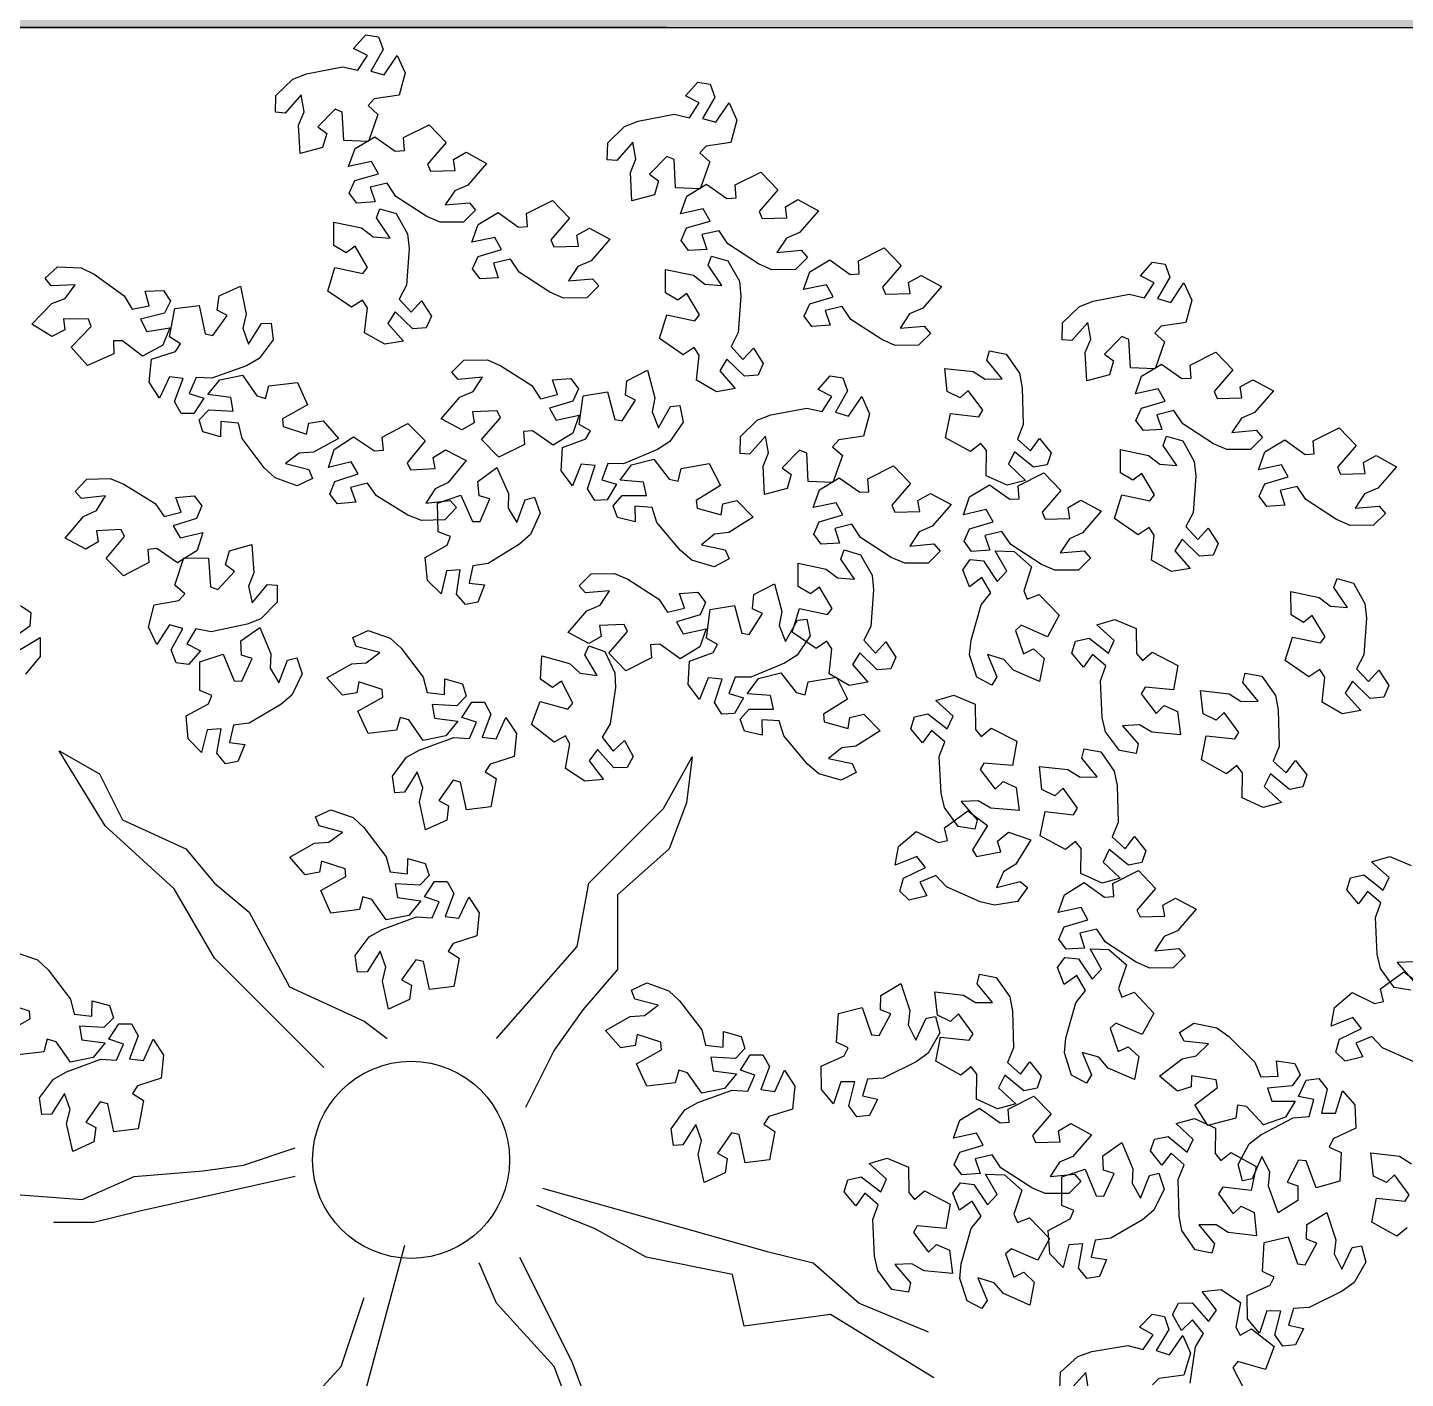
# Model space of a CAD drawing. Header units: centimetres. Extents: x -3096 to 13885, y -3131 to 5891.
# Drawn here: x 2919.3 to 3102.8, y 4338.5 to 4518.3 of the extents above; entities that cross this region are included whole.
import ezdxf

# ---------------------------------------------------------------- set-up
doc = ezdxf.new("R2010")
doc.units = ezdxf.units.CM
doc.layers.add('alberi', color=74, linetype='Continuous')

msp = doc.modelspace()

# ---------------------------------------------------------------- hatches: boundary and pattern name
at = {"transparency": 33554508}
h = msp.add_hatch(dxfattribs=at)
h.set_pattern_fill('GOST_WOOD', color=256, scale=2.9)
h.paths.add_polyline_path([(2004.42, 4578.3), (2004.42, 4518.3), (2442.31, 4518.3), (2442.31, 4578.3)])
h.paths.add_polyline_path([(2442.31, 4578.3), (2442.31, 4518.3), (2854.42, 4518.3), (2904.42, 4518.3), (3004.42, 4518.3), (3154.42, 4518.3), (3234.42, 4518.3), (3234.42, 4578.3)])
h.paths.add_polyline_path([(3484.5, 4518.3), (3484.5, 4578.3), (3334.42, 4578.3), (3334.42, 4518.3)])
h.paths.add_polyline_path([(4004.42, 4518.3), (4004.42, 4578.3), (3484.5, 4578.3), (3484.5, 4518.3)])

# ---------------------------------------------------------------- linework, layer by layer
for p, q in [((2004.42, 4518.3), (4004.42, 4518.3)), ((3004.42, 4518.3), (2504.42, 4518.3)), ((3004.42, 4518.3), (2904.42, 4518.3)), ((3004.42, 4518.3), (3154.42, 4518.3))]:
    msp.add_line(p, q)
at = {"layer": 'alberi'}
for points in [[(2952.41, 4509.27), (2954.64, 4511.45), (2956.48, 4512.14), (2961.28, 4513.06), (2963.32, 4512.62), (2964.58, 4514.58), (2962.76, 4515.53), (2964.39, 4517.34), (2966.05, 4517.07), (2966.67, 4515.36), (2966.67, 4515.36), (2965.05, 4512.52), (2966.83, 4511.99), (2968.56, 4514.58), (2969.61, 4512.29), (2968.82, 4509.31), (2965.51, 4508.81), (2964.7, 4507.91), (2965.99, 4506.75), (2965.99, 4506.75), (2964.72, 4503.14), (2961.45, 4503.26), (2961.24, 4507.06), (2960.3, 4507.45), (2958, 4505.1), (2959.17, 4504.2), (2958.63, 4502.35), (2955.63, 4501.53), (2955.43, 4505.33), (2956.16, 4507.1), (2955.76, 4509.33), (2953.65, 4506.9), (2952.36, 4507.02)], [(2996.58, 4502.97), (2998.81, 4505.15), (3000.64, 4505.83), (3005.44, 4506.76), (3007.49, 4506.31), (3008.74, 4508.27), (3006.92, 4509.23), (3008.56, 4511.04), (3010.22, 4510.76), (3010.84, 4509.06), (3010.84, 4509.06), (3009.22, 4506.22), (3010.99, 4505.69), (3012.73, 4508.27), (3013.78, 4505.98), (3012.99, 4503), (3009.68, 4502.51), (3008.86, 4501.61), (3010.16, 4500.45), (3010.16, 4500.45), (3008.89, 4496.84), (3005.61, 4496.95), (3005.41, 4500.76), (3004.47, 4501.15), (3002.16, 4498.79), (3003.34, 4497.89), (3002.8, 4496.05), (2999.8, 4495.23), (2999.6, 4499.03), (3000.33, 4500.79), (2999.92, 4503.03), (2997.81, 4500.59), (2996.53, 4500.71)], [(2977.4, 4492.41), (2974.28, 4492.39), (2972.48, 4493.17), (2968.39, 4495.84), (2967.23, 4497.58), (2964.96, 4497.04), (2965.61, 4495.09), (2963.18, 4494.92), (2962.17, 4496.27), (2962.91, 4497.93), (2962.91, 4497.93), (2966.05, 4498.85), (2965.14, 4500.47), (2962.09, 4499.81), (2962.94, 4502.19), (2965.57, 4503.78), (2968.29, 4501.84), (2969.51, 4501.92), (2969.38, 4503.65), (2969.38, 4503.65), (2972.8, 4505.36), (2975.08, 4503.01), (2972.58, 4500.13), (2972.99, 4499.19), (2976.28, 4499.29), (2976.06, 4500.75), (2977.73, 4501.7), (2980.46, 4500.21), (2977.96, 4497.34), (2976.21, 4496.58), (2974.95, 4494.69), (2978.16, 4494.97), (2979, 4494)], [(3021.57, 4486.1), (3018.45, 4486.08), (3016.65, 4486.86), (3012.56, 4489.54), (3011.4, 4491.27), (3009.13, 4490.74), (3009.78, 4488.78), (3007.35, 4488.62), (3006.34, 4489.97), (3007.08, 4491.63), (3007.08, 4491.63), (3010.22, 4492.55), (3009.31, 4494.16), (3006.26, 4493.51), (3007.1, 4495.88), (3009.74, 4497.48), (3012.46, 4495.53), (3013.67, 4495.62), (3013.55, 4497.35), (3013.55, 4497.35), (3016.97, 4499.06), (3019.25, 4496.7), (3016.75, 4493.83), (3017.16, 4492.89), (3020.45, 4492.98), (3020.23, 4494.45), (3021.9, 4495.4), (3024.63, 4493.91), (3022.13, 4491.04), (3020.38, 4490.27), (3019.12, 4488.38), (3022.33, 4488.67), (3023.17, 4487.69)], [(2993.81, 4482.32), (2990.69, 4482.3), (2988.89, 4483.08), (2984.8, 4485.75), (2983.64, 4487.49), (2981.37, 4486.96), (2982.01, 4485), (2979.58, 4484.84), (2978.58, 4486.19), (2979.32, 4487.85), (2979.32, 4487.85), (2982.46, 4488.77), (2981.55, 4490.38), (2978.5, 4489.72), (2979.34, 4492.1), (2981.98, 4493.69), (2984.7, 4491.75), (2985.91, 4491.83), (2985.78, 4493.57), (2985.78, 4493.57), (2989.21, 4495.28), (2991.48, 4492.92), (2988.99, 4490.05), (2989.39, 4489.11), (2992.69, 4489.2), (2992.46, 4490.67), (2994.14, 4491.62), (2996.87, 4490.12), (2994.37, 4487.25), (2992.61, 4486.49), (2991.36, 4484.6), (2994.57, 4484.88), (2995.41, 4483.91)], [(2968.41, 4493.55), (2969.94, 4490.83), (2970.13, 4488.88), (2969.79, 4484), (2968.83, 4482.14), (2970.41, 4480.42), (2971.8, 4481.94), (2973.13, 4479.89), (2972.43, 4478.36), (2970.63, 4478.2), (2970.63, 4478.2), (2968.3, 4480.49), (2967.33, 4478.91), (2969.38, 4476.57), (2966.9, 4476.15), (2964.22, 4477.68), (2964.6, 4481), (2963.93, 4482.02), (2962.48, 4481.07), (2962.48, 4481.07), (2959.32, 4483.23), (2960.27, 4486.36), (2964, 4485.58), (2964.62, 4486.39), (2962.94, 4489.22), (2961.77, 4488.31), (2960.12, 4489.31), (2960.1, 4492.42), (2963.82, 4491.64), (2965.34, 4490.47), (2967.61, 4490.29), (2965.8, 4492.96), (2966.24, 4494.17)], [(3037.97, 4476.02), (3034.86, 4476), (3033.06, 4476.78), (3028.96, 4479.45), (3027.8, 4481.19), (3025.54, 4480.65), (3026.18, 4478.7), (3023.75, 4478.53), (3022.75, 4479.88), (3023.48, 4481.54), (3023.48, 4481.54), (3026.62, 4482.46), (3025.71, 4484.07), (3022.67, 4483.42), (3023.51, 4485.79), (3026.15, 4487.39), (3028.87, 4485.45), (3030.08, 4485.53), (3029.95, 4487.26), (3029.95, 4487.26), (3033.38, 4488.97), (3035.65, 4486.62), (3033.15, 4483.74), (3033.56, 4482.8), (3036.85, 4482.9), (3036.63, 4484.36), (3038.3, 4485.31), (3041.03, 4483.82), (3038.53, 4480.95), (3036.78, 4480.19), (3035.52, 4478.3), (3038.73, 4478.58), (3039.57, 4477.6)], [(3012.57, 4487.24), (3014.11, 4484.53), (3014.3, 4482.57), (3013.96, 4477.7), (3013, 4475.84), (3014.57, 4474.12), (3015.97, 4475.63), (3017.29, 4473.59), (3016.6, 4472.06), (3014.79, 4471.89), (3014.79, 4471.89), (3012.46, 4474.19), (3011.5, 4472.61), (3013.55, 4470.26), (3011.07, 4469.84), (3008.39, 4471.37), (3008.76, 4474.7), (3008.1, 4475.72), (3006.65, 4474.76), (3006.65, 4474.76), (3003.49, 4476.92), (3004.44, 4480.05), (3008.17, 4479.27), (3008.79, 4480.08), (3007.11, 4482.91), (3005.93, 4482.01), (3004.29, 4483.01), (3004.27, 4486.12), (3007.99, 4485.33), (3009.51, 4484.17), (3011.77, 4483.99), (3009.96, 4486.66), (3010.41, 4487.87)], [(3057.15, 4479.01), (3059.38, 4481.19), (3061.21, 4481.88), (3066.02, 4482.8), (3068.06, 4482.35), (3069.32, 4484.32), (3067.5, 4485.27), (3069.13, 4487.08), (3070.79, 4486.81), (3071.41, 4485.1), (3071.41, 4485.1), (3069.79, 4482.26), (3071.57, 4481.73), (3073.3, 4484.32), (3074.35, 4482.03), (3073.56, 4479.04), (3070.25, 4478.55), (3069.44, 4477.65), (3070.73, 4476.49), (3070.73, 4476.49), (3069.46, 4472.88), (3066.18, 4473), (3065.98, 4476.8), (3065.04, 4477.19), (3062.74, 4474.84), (3063.91, 4473.94), (3063.37, 4472.09), (3060.37, 4471.27), (3060.17, 4475.07), (3060.9, 4476.84), (3060.5, 4479.07), (3058.39, 4476.64), (3057.1, 4476.76)], [(2923.35, 4486.46), (2926.46, 4486.34), (2928.22, 4485.47), (2932.19, 4482.61), (2933.26, 4480.82), (2935.55, 4481.25), (2935, 4483.23), (2937.44, 4483.29), (2938.38, 4481.89), (2937.56, 4480.27), (2937.56, 4480.27), (2934.38, 4479.5), (2935.22, 4477.84), (2938.29, 4478.35), (2937.34, 4476.02), (2934.63, 4474.55), (2932, 4476.62), (2930.79, 4476.59), (2930.83, 4474.86), (2930.83, 4474.86), (2927.33, 4473.31), (2925.17, 4475.77), (2927.8, 4478.52), (2927.44, 4479.48), (2924.14, 4479.54), (2924.3, 4478.06), (2922.58, 4477.19), (2919.93, 4478.81), (2922.56, 4481.56), (2924.34, 4482.24), (2925.69, 4484.07), (2922.47, 4483.94), (2921.67, 4484.95)], [(2952.06, 4476.74), (2950.2, 4474.24), (2948.49, 4473.28), (2943.89, 4471.63), (2941.8, 4471.75), (2940.86, 4469.62), (2942.81, 4468.96), (2941.47, 4466.92), (2939.79, 4466.93), (2938.91, 4468.52), (2938.91, 4468.52), (2940.07, 4471.58), (2938.24, 4471.83), (2936.92, 4469), (2935.54, 4471.11), (2935.86, 4474.18), (2939.05, 4475.17), (2939.71, 4476.19), (2938.25, 4477.13), (2938.25, 4477.13), (2938.96, 4480.9), (2942.21, 4481.29), (2942.99, 4477.56), (2943.99, 4477.32), (2945.9, 4480), (2944.6, 4480.71), (2944.85, 4482.62), (2947.69, 4483.89), (2948.47, 4480.17), (2948.02, 4478.31), (2948.77, 4476.16), (2950.48, 4478.9), (2951.76, 4478.98)], [(3049.61, 4474.85), (3051.4, 4472.29), (3051.77, 4470.37), (3051.9, 4465.48), (3051.12, 4463.54), (3052.85, 4461.98), (3054.09, 4463.62), (3055.61, 4461.71), (3055.07, 4460.12), (3053.28, 4459.78), (3053.28, 4459.78), (3050.74, 4461.84), (3049.93, 4460.18), (3052.2, 4458.04), (3049.77, 4457.39), (3046.96, 4458.66), (3047.01, 4462), (3046.26, 4462.95), (3044.9, 4461.86), (3044.9, 4461.86), (3041.55, 4463.71), (3042.2, 4466.92), (3045.98, 4466.5), (3046.53, 4467.36), (3044.58, 4470.02), (3043.5, 4469.01), (3041.77, 4469.85), (3041.45, 4472.94), (3045.23, 4472.51), (3046.85, 4471.5), (3049.12, 4471.54), (3047.07, 4474.02), (3047.39, 4475.26)], [(3082.14, 4462.15), (3079.02, 4462.13), (3077.22, 4462.91), (3073.13, 4465.58), (3071.97, 4467.32), (3069.7, 4466.78), (3070.35, 4464.83), (3067.92, 4464.66), (3066.91, 4466.01), (3067.65, 4467.67), (3067.65, 4467.67), (3070.79, 4468.59), (3069.88, 4470.21), (3066.83, 4469.55), (3067.67, 4471.92), (3070.31, 4473.52), (3073.03, 4471.58), (3074.25, 4471.66), (3074.12, 4473.39), (3074.12, 4473.39), (3077.54, 4475.1), (3079.82, 4472.75), (3077.32, 4469.87), (3077.73, 4468.93), (3081.02, 4469.03), (3080.8, 4470.49), (3082.47, 4471.44), (3085.2, 4469.95), (3082.7, 4467.08), (3080.95, 4466.32), (3079.69, 4464.43), (3082.9, 4464.71), (3083.74, 4463.73)], [(2977.44, 4474.05), (2980.56, 4474.08), (2982.36, 4473.3), (2986.47, 4470.65), (2987.63, 4468.91), (2989.9, 4469.46), (2989.25, 4471.41), (2991.68, 4471.58), (2992.68, 4470.23), (2991.95, 4468.57), (2991.95, 4468.57), (2988.82, 4467.64), (2989.73, 4466.03), (2992.78, 4466.7), (2991.94, 4464.32), (2989.31, 4462.72), (2986.58, 4464.65), (2985.37, 4464.56), (2985.5, 4462.83), (2985.5, 4462.83), (2982.09, 4461.11), (2979.8, 4463.46), (2982.29, 4466.34), (2981.88, 4467.28), (2978.59, 4467.17), (2978.81, 4465.71), (2977.15, 4464.75), (2974.41, 4466.23), (2976.9, 4469.11), (2978.65, 4469.88), (2979.9, 4471.78), (2976.69, 4471.48), (2975.85, 4472.45)], [(3006.61, 4465.78), (3004.87, 4463.19), (3003.22, 4462.14), (2998.7, 4460.26), (2996.61, 4460.28), (2995.78, 4458.11), (2997.76, 4457.54), (2996.53, 4455.44), (2994.85, 4455.37), (2993.89, 4456.91), (2993.89, 4456.91), (2994.9, 4460.02), (2993.05, 4460.18), (2991.88, 4457.29), (2990.39, 4459.32), (2990.56, 4462.4), (2993.69, 4463.56), (2994.31, 4464.61), (2992.8, 4465.48), (2992.8, 4465.48), (2993.31, 4469.27), (2996.54, 4469.83), (2997.51, 4466.14), (2998.52, 4465.95), (3000.29, 4468.73), (2998.96, 4469.37), (2999.11, 4471.28), (3001.88, 4472.7), (3002.85, 4469.02), (3002.49, 4467.14), (3003.35, 4465.04), (3004.92, 4467.85), (3006.2, 4468)], [(2955.23, 4457.32), (2952.29, 4458.36), (2950.86, 4459.7), (2947.91, 4463.6), (2947.41, 4465.63), (2945.09, 4465.89), (2945.04, 4463.84), (2942.69, 4464.5), (2942.21, 4466.11), (2943.46, 4467.43), (2943.46, 4467.43), (2946.73, 4467.23), (2946.42, 4469.06), (2943.33, 4469.47), (2944.92, 4471.42), (2947.95, 4472.03), (2949.85, 4469.28), (2951.02, 4468.95), (2951.48, 4470.62), (2951.48, 4470.62), (2955.29, 4471.07), (2956.63, 4468.09), (2953.3, 4466.22), (2953.37, 4465.2), (2956.5, 4464.18), (2956.79, 4465.63), (2958.68, 4465.96), (2960.75, 4463.63), (2957.42, 4461.78), (2955.52, 4461.65), (2953.69, 4460.3), (2956.81, 4459.48), (2957.27, 4458.28)], [(3014.24, 4463.88), (3016.47, 4466.06), (3018.31, 4466.75), (3023.11, 4467.67), (3025.15, 4467.22), (3026.41, 4469.19), (3024.59, 4470.14), (3026.22, 4471.95), (3027.88, 4471.68), (3028.51, 4469.97), (3028.51, 4469.97), (3026.89, 4467.13), (3028.66, 4466.6), (3030.4, 4469.19), (3031.44, 4466.89), (3030.65, 4463.91), (3027.35, 4463.42), (3026.53, 4462.52), (3027.83, 4461.36), (3027.83, 4461.36), (3026.55, 4457.75), (3023.28, 4457.87), (3023.08, 4461.67), (3022.13, 4462.06), (3019.83, 4459.71), (3021.01, 4458.81), (3020.46, 4456.96), (3017.46, 4456.14), (3017.27, 4459.94), (3018, 4461.71), (3017.59, 4463.94), (3015.48, 4461.51), (3014.2, 4461.62)], [(2974.91, 4452.79), (2971.79, 4452.68), (2969.97, 4453.41), (2965.8, 4455.97), (2964.59, 4457.67), (2962.34, 4457.07), (2963.04, 4455.14), (2960.62, 4454.9), (2959.58, 4456.22), (2960.27, 4457.9), (2960.27, 4457.9), (2963.38, 4458.91), (2962.43, 4460.5), (2959.4, 4459.76), (2960.17, 4462.16), (2962.76, 4463.82), (2965.54, 4461.96), (2966.75, 4462.08), (2966.57, 4463.8), (2966.57, 4463.8), (2969.95, 4465.61), (2972.29, 4463.32), (2969.87, 4460.37), (2970.31, 4459.45), (2973.59, 4459.64), (2973.33, 4461.1), (2974.97, 4462.09), (2977.75, 4460.68), (2975.33, 4457.74), (2973.6, 4456.92), (2972.39, 4455), (2975.59, 4455.37), (2976.46, 4454.42)], [(3073.15, 4463.28), (3074.68, 4460.57), (3074.87, 4458.62), (3074.53, 4453.74), (3073.57, 4451.88), (3075.15, 4450.16), (3076.54, 4451.68), (3077.87, 4449.63), (3077.17, 4448.1), (3075.37, 4447.94), (3075.37, 4447.94), (3073.04, 4450.23), (3072.07, 4448.65), (3074.12, 4446.31), (3071.64, 4445.89), (3068.96, 4447.42), (3069.34, 4450.74), (3068.67, 4451.76), (3067.22, 4450.8), (3067.22, 4450.8), (3064.06, 4452.97), (3065.01, 4456.1), (3068.74, 4455.31), (3069.36, 4456.13), (3067.68, 4458.96), (3066.5, 4458.05), (3064.86, 4459.05), (3064.84, 4462.16), (3068.56, 4461.37), (3070.08, 4460.21), (3072.35, 4460.03), (3070.54, 4462.7), (3070.98, 4463.91)], [(3098.55, 4452.06), (3095.43, 4452.04), (3093.63, 4452.82), (3089.54, 4455.49), (3088.38, 4457.23), (3086.11, 4456.69), (3086.75, 4454.74), (3084.32, 4454.57), (3083.32, 4455.93), (3084.06, 4457.58), (3084.06, 4457.58), (3087.19, 4458.5), (3086.29, 4460.12), (3083.24, 4459.46), (3084.08, 4461.84), (3086.72, 4463.43), (3089.44, 4461.49), (3090.65, 4461.57), (3090.52, 4463.3), (3090.52, 4463.3), (3093.95, 4465.02), (3096.22, 4462.66), (3093.73, 4459.78), (3094.13, 4458.85), (3097.43, 4458.94), (3097.2, 4460.41), (3098.88, 4461.36), (3101.61, 4459.86), (3099.11, 4456.99), (3097.35, 4456.23), (3096.1, 4454.34), (3099.31, 4454.62), (3100.15, 4453.65)], [(2987.6, 4453.68), (2986.29, 4450.84), (2984.83, 4449.54), (2980.67, 4446.97), (2978.61, 4446.65), (2978.13, 4444.37), (2980.18, 4444.13), (2979.3, 4441.85), (2977.65, 4441.52), (2976.46, 4442.89), (2976.46, 4442.89), (2976.95, 4446.12), (2975.11, 4445.98), (2974.41, 4442.94), (2972.61, 4444.71), (2972.29, 4447.77), (2975.2, 4449.42), (2975.64, 4450.55), (2974.01, 4451.17), (2974.01, 4451.17), (2973.91, 4454.99), (2977.01, 4456.06), (2978.56, 4452.58), (2979.58, 4452.55), (2980.89, 4455.57), (2979.46, 4455.99), (2979.31, 4457.91), (2981.82, 4459.75), (2983.36, 4456.27), (2983.31, 4454.36), (2984.49, 4452.42), (2985.59, 4455.45), (2986.83, 4455.8)], [(3010.75, 4446.55), (3007.76, 4447.43), (3006.26, 4448.7), (3003.12, 4452.45), (3002.52, 4454.45), (3000.19, 4454.6), (3000.24, 4452.54), (2997.87, 4453.09), (2997.3, 4454.67), (2998.49, 4456.04), (2998.49, 4456.04), (3001.76, 4456.01), (3001.36, 4457.82), (2998.25, 4458.08), (2999.75, 4460.11), (3002.74, 4460.87), (3004.77, 4458.22), (3005.96, 4457.94), (3006.34, 4459.64), (3006.34, 4459.64), (3010.11, 4460.28), (3011.61, 4457.36), (3008.38, 4455.34), (3008.5, 4454.32), (3011.68, 4453.46), (3011.89, 4454.92), (3013.77, 4455.35), (3015.94, 4453.12), (3012.72, 4451.1), (3010.82, 4450.88), (3009.07, 4449.44), (3012.22, 4448.78), (3012.74, 4447.6)], [(3039.24, 4447.02), (3036.12, 4447), (3034.32, 4447.78), (3030.23, 4450.45), (3029.07, 4452.19), (3026.8, 4451.65), (3027.44, 4449.7), (3025.01, 4449.53), (3024.01, 4450.88), (3024.75, 4452.54), (3024.75, 4452.54), (3027.88, 4453.46), (3026.98, 4455.07), (3023.93, 4454.42), (3024.77, 4456.79), (3027.41, 4458.39), (3030.13, 4456.45), (3031.34, 4456.53), (3031.21, 4458.26), (3031.21, 4458.26), (3034.64, 4459.97), (3036.91, 4457.62), (3034.42, 4454.74), (3034.82, 4453.8), (3038.12, 4453.9), (3037.89, 4455.36), (3039.57, 4456.31), (3042.3, 4454.82), (3039.8, 4451.95), (3038.04, 4451.19), (3036.79, 4449.3), (3039.99, 4449.58), (3040.84, 4448.6)], [(2927.25, 4458.19), (2930.36, 4458.28), (2932.18, 4457.53), (2936.33, 4454.95), (2937.52, 4453.23), (2939.78, 4453.82), (2939.09, 4455.76), (2941.52, 4455.97), (2942.55, 4454.64), (2941.85, 4452.97), (2941.85, 4452.97), (2938.73, 4451.98), (2939.67, 4450.39), (2942.7, 4451.11), (2941.91, 4448.72), (2939.31, 4447.07), (2936.55, 4448.95), (2935.34, 4448.85), (2935.5, 4447.12), (2935.5, 4447.12), (2932.11, 4445.33), (2929.79, 4447.64), (2932.23, 4450.57), (2931.8, 4451.5), (2928.51, 4451.34), (2928.76, 4449.87), (2927.11, 4448.89), (2924.35, 4450.33), (2926.79, 4453.25), (2928.53, 4454.05), (2929.74, 4455.96), (2926.54, 4455.61), (2925.68, 4456.57)], [(3059.25, 4446.11), (3056.13, 4446.08), (3054.33, 4446.86), (3050.24, 4449.52), (3049.07, 4451.25), (3046.8, 4450.71), (3047.45, 4448.76), (3045.03, 4448.59), (3044.02, 4449.94), (3044.75, 4451.6), (3044.75, 4451.6), (3047.89, 4452.53), (3046.98, 4454.14), (3043.93, 4453.47), (3044.76, 4455.85), (3047.4, 4457.45), (3050.13, 4455.52), (3051.34, 4455.6), (3051.21, 4457.33), (3051.21, 4457.33), (3054.63, 4459.05), (3056.91, 4456.7), (3054.42, 4453.82), (3054.83, 4452.88), (3058.12, 4452.98), (3057.89, 4454.45), (3059.56, 4455.4), (3062.3, 4453.92), (3059.8, 4451.04), (3058.05, 4450.27), (3056.8, 4448.38), (3060.01, 4448.67), (3060.85, 4447.7)], [(2952.58, 4441.85), (2950.4, 4439.63), (2948.58, 4438.9), (2943.8, 4437.88), (2941.75, 4438.28), (2940.53, 4436.29), (2942.37, 4435.37), (2940.77, 4433.53), (2939.11, 4433.77), (2938.45, 4435.47), (2938.45, 4435.47), (2940.01, 4438.34), (2938.23, 4438.83), (2936.54, 4436.21), (2935.45, 4438.48), (2936.18, 4441.48), (2939.47, 4442.04), (2940.27, 4442.96), (2938.95, 4444.09), (2938.95, 4444.09), (2940.15, 4447.72), (2943.42, 4447.67), (2943.7, 4443.88), (2944.66, 4443.5), (2946.91, 4445.91), (2945.71, 4446.78), (2946.22, 4448.64), (2949.2, 4449.52), (2949.48, 4445.73), (2948.78, 4443.94), (2949.24, 4441.72), (2951.3, 4444.2), (2952.58, 4444.11)], [(3030.24, 4448.15), (3031.77, 4445.44), (3031.97, 4443.49), (3031.62, 4438.61), (3030.67, 4436.75), (3032.24, 4435.03), (3033.63, 4436.54), (3034.96, 4434.5), (3034.27, 4432.97), (3032.46, 4432.81), (3032.46, 4432.81), (3030.13, 4435.1), (3029.16, 4433.52), (3031.22, 4431.18), (3028.73, 4430.76), (3026.06, 4432.29), (3026.43, 4435.61), (3025.77, 4436.63), (3024.32, 4435.67), (3024.32, 4435.67), (3021.16, 4437.83), (3022.11, 4440.97), (3025.84, 4440.18), (3026.46, 4441), (3024.77, 4443.83), (3023.6, 4442.92), (3021.96, 4443.92), (3021.93, 4447.03), (3025.66, 4446.24), (3027.18, 4445.08), (3029.44, 4444.9), (3027.63, 4447.57), (3028.07, 4448.78)], [(3045.71, 4431.83), (3044.76, 4434.8), (3044.96, 4436.75), (3046.28, 4441.46), (3047.59, 4443.09), (3046.4, 4445.09), (3044.73, 4443.89), (3043.84, 4446.15), (3044.83, 4447.52), (3046.63, 4447.31), (3046.63, 4447.31), (3048.45, 4444.6), (3049.72, 4445.95), (3048.18, 4448.66), (3050.69, 4448.57), (3053.01, 4446.53), (3051.97, 4443.35), (3052.42, 4442.22), (3054.03, 4442.86), (3054.03, 4442.86), (3056.69, 4440.11), (3055.13, 4437.23), (3051.63, 4438.75), (3050.86, 4438.08), (3051.94, 4434.97), (3053.27, 4435.62), (3054.68, 4434.31), (3054.08, 4431.26), (3050.59, 4432.78), (3049.33, 4434.22), (3047.15, 4434.85), (3048.39, 4431.88), (3047.71, 4430.78)], [(2994.36, 4445.62), (2997.48, 4445.65), (2999.28, 4444.87), (3003.38, 4442.22), (3004.55, 4440.48), (3006.81, 4441.03), (3006.16, 4442.98), (3008.59, 4443.15), (3009.6, 4441.8), (3008.87, 4440.14), (3008.87, 4440.14), (3005.73, 4439.21), (3006.65, 4437.6), (3009.69, 4438.27), (3008.86, 4435.89), (3006.22, 4434.29), (3003.5, 4436.22), (3002.29, 4436.13), (3002.42, 4434.4), (3002.42, 4434.4), (2999, 4432.68), (2996.72, 4435.02), (2999.21, 4437.91), (2998.79, 4438.85), (2995.5, 4438.74), (2995.73, 4437.27), (2994.06, 4436.32), (2991.33, 4437.8), (2993.82, 4440.68), (2995.57, 4441.45), (2996.82, 4443.35), (2993.61, 4443.05), (2992.76, 4444.02)], [(3095.86, 4444.37), (3097.39, 4441.66), (3097.59, 4439.7), (3097.24, 4434.83), (3096.29, 4432.97), (3097.86, 4431.25), (3099.25, 4432.76), (3100.58, 4430.72), (3099.89, 4429.19), (3098.08, 4429.02), (3098.08, 4429.02), (3095.75, 4431.32), (3094.78, 4429.74), (3096.84, 4427.4), (3094.35, 4426.97), (3091.68, 4428.51), (3092.05, 4431.83), (3091.39, 4432.85), (3089.94, 4431.89), (3089.94, 4431.89), (3086.78, 4434.05), (3087.73, 4437.19), (3091.46, 4436.4), (3092.08, 4437.22), (3090.39, 4440.05), (3089.22, 4439.14), (3087.58, 4440.14), (3087.55, 4443.25), (3091.28, 4442.46), (3092.8, 4441.3), (3095.06, 4441.12), (3093.25, 4443.79), (3093.69, 4445)], [(3023.53, 4437.35), (3021.79, 4434.76), (3020.13, 4433.71), (3015.62, 4431.83), (3013.53, 4431.85), (3012.7, 4429.68), (3014.67, 4429.11), (3013.44, 4427.01), (3011.76, 4426.94), (3010.81, 4428.48), (3010.81, 4428.48), (3011.81, 4431.59), (3009.97, 4431.75), (3008.79, 4428.86), (3007.3, 4430.89), (3007.47, 4433.97), (3010.61, 4435.13), (3011.22, 4436.18), (3009.72, 4437.05), (3009.72, 4437.05), (3010.23, 4440.84), (3013.46, 4441.39), (3014.43, 4437.71), (3015.43, 4437.52), (3017.21, 4440.3), (3015.87, 4440.94), (3016.03, 4442.85), (3018.8, 4444.27), (3019.76, 4440.59), (3019.41, 4438.71), (3020.26, 4436.61), (3021.83, 4439.42), (3023.11, 4439.57)], [(3064.7, 4422.07), (3062.85, 4424.58), (3062.43, 4426.5), (3062.19, 4431.38), (3062.91, 4433.34), (3061.14, 4434.86), (3059.94, 4433.19), (3058.38, 4435.06), (3058.88, 4436.66), (3060.66, 4437.04), (3060.66, 4437.04), (3063.25, 4435.04), (3064.02, 4436.73), (3061.7, 4438.81), (3064.11, 4439.52), (3066.95, 4438.32), (3066.98, 4434.98), (3067.76, 4434.05), (3069.09, 4435.17), (3069.09, 4435.17), (3072.49, 4433.4), (3071.91, 4430.18), (3068.12, 4430.51), (3067.6, 4429.63), (3069.61, 4427.02), (3070.67, 4428.06), (3072.42, 4427.27), (3072.82, 4424.18), (3069.02, 4424.52), (3067.38, 4425.49), (3065.11, 4425.39), (3067.22, 4422.96), (3066.93, 4421.71)], [(2955.91, 4432.27), (2954.55, 4429.47), (2953.05, 4428.2), (2948.84, 4425.71), (2946.77, 4425.45), (2946.25, 4423.17), (2948.28, 4422.89), (2947.36, 4420.64), (2945.7, 4420.33), (2944.54, 4421.73), (2944.54, 4421.73), (2945.11, 4424.95), (2943.26, 4424.85), (2942.49, 4421.83), (2940.74, 4423.63), (2940.48, 4426.71), (2943.42, 4428.29), (2943.89, 4429.41), (2942.28, 4430.06), (2942.28, 4430.06), (2942.26, 4433.89), (2945.38, 4434.89), (2946.85, 4431.37), (2947.87, 4431.32), (2949.25, 4434.32), (2947.83, 4434.77), (2947.73, 4436.69), (2950.27, 4438.47), (2951.74, 4434.96), (2951.65, 4433.05), (2952.78, 4431.08), (2953.95, 4434.09), (2955.2, 4434.41)], [(2964.69, 4438.08), (2967.63, 4437.06), (2969.07, 4435.72), (2972.03, 4431.83), (2972.54, 4429.81), (2974.86, 4429.55), (2974.9, 4431.61), (2977.25, 4430.95), (2977.74, 4429.34), (2976.49, 4428.02), (2976.49, 4428.02), (2973.23, 4428.21), (2973.54, 4426.38), (2976.63, 4425.98), (2975.04, 4424.03), (2972.02, 4423.41), (2970.11, 4426.15), (2968.94, 4426.48), (2968.48, 4424.8), (2968.48, 4424.8), (2964.68, 4424.34), (2963.33, 4427.32), (2966.64, 4429.19), (2966.57, 4430.21), (2963.44, 4431.23), (2963.16, 4429.77), (2961.26, 4429.44), (2959.19, 4431.76), (2962.51, 4433.62), (2964.42, 4433.76), (2966.23, 4435.12), (2963.11, 4435.92), (2962.65, 4437.12)], [(2996.2, 4435.25), (2997.54, 4432.44), (2997.61, 4430.48), (2996.93, 4425.64), (2995.85, 4423.85), (2997.31, 4422.02), (2998.8, 4423.44), (2999.98, 4421.31), (2999.19, 4419.83), (2997.38, 4419.79), (2997.38, 4419.79), (2995.21, 4422.24), (2994.13, 4420.73), (2996.03, 4418.25), (2993.52, 4418), (2990.95, 4419.7), (2991.55, 4422.99), (2990.96, 4424.06), (2989.44, 4423.2), (2989.44, 4423.2), (2986.44, 4425.57), (2987.6, 4428.63), (2991.26, 4427.6), (2991.94, 4428.37), (2990.45, 4431.31), (2989.22, 4430.48), (2987.65, 4431.59), (2987.83, 4434.69), (2991.5, 4433.66), (2992.93, 4432.4), (2995.18, 4432.06), (2993.55, 4434.84), (2994.08, 4436.02)], [(3027.66, 4418.12), (3024.67, 4419), (3023.18, 4420.27), (3020.04, 4424.02), (3019.43, 4426.02), (3017.11, 4426.16), (3017.16, 4424.11), (3014.78, 4424.66), (3014.22, 4426.24), (3015.4, 4427.61), (3015.4, 4427.61), (3018.67, 4427.58), (3018.27, 4429.39), (3015.17, 4429.65), (3016.66, 4431.68), (3019.65, 4432.43), (3021.69, 4429.79), (3022.87, 4429.51), (3023.25, 4431.21), (3023.25, 4431.21), (3027.03, 4431.85), (3028.52, 4428.93), (3025.29, 4426.91), (3025.41, 4425.89), (3028.59, 4425.03), (3028.8, 4426.49), (3030.68, 4426.91), (3032.86, 4424.69), (3029.63, 4422.67), (3027.73, 4422.45), (3025.98, 4421.01), (3029.13, 4420.35), (3029.66, 4419.17)], [(3083.68, 4431.98), (3085.47, 4429.42), (3085.85, 4427.5), (3085.97, 4422.61), (3085.19, 4420.67), (3086.92, 4419.11), (3088.17, 4420.75), (3089.68, 4418.84), (3089.14, 4417.25), (3087.35, 4416.91), (3087.35, 4416.91), (3084.82, 4418.97), (3084, 4417.31), (3086.27, 4415.17), (3083.84, 4414.52), (3081.03, 4415.79), (3081.08, 4419.13), (3080.33, 4420.08), (3078.97, 4418.99), (3078.97, 4418.99), (3075.62, 4420.84), (3076.27, 4424.05), (3080.06, 4423.63), (3080.6, 4424.5), (3078.65, 4427.15), (3077.57, 4426.14), (3075.84, 4426.98), (3075.52, 4430.07), (3079.3, 4429.64), (3080.93, 4428.63), (3083.2, 4428.67), (3081.14, 4431.15), (3081.47, 4432.39)], [(2967.92, 4418.68), (2969.78, 4421.18), (2971.48, 4422.15), (2976.08, 4423.82), (2978.17, 4423.7), (2979.1, 4425.84), (2977.15, 4426.5), (2978.48, 4428.54), (2980.16, 4428.53), (2981.04, 4426.94), (2981.04, 4426.94), (2979.89, 4423.88), (2981.73, 4423.64), (2983.04, 4426.47), (2984.43, 4424.37), (2984.12, 4421.3), (2980.93, 4420.29), (2980.27, 4419.27), (2981.73, 4418.34), (2981.73, 4418.34), (2981.04, 4414.57), (2977.79, 4414.17), (2976.99, 4417.89), (2976, 4418.13), (2974.1, 4415.44), (2975.4, 4414.74), (2975.16, 4412.83), (2972.32, 4411.54), (2971.53, 4415.27), (2971.97, 4417.13), (2971.22, 4419.27), (2969.52, 4416.53), (2968.23, 4416.44)], [(3043.25, 4411.98), (3041.4, 4414.49), (3040.98, 4416.41), (3040.73, 4421.29), (3041.46, 4423.25), (3039.69, 4424.77), (3038.49, 4423.1), (3036.93, 4424.97), (3037.43, 4426.58), (3039.21, 4426.95), (3039.21, 4426.95), (3041.79, 4424.96), (3042.57, 4426.64), (3040.25, 4428.72), (3042.66, 4429.43), (3045.5, 4428.24), (3045.53, 4424.89), (3046.31, 4423.96), (3047.64, 4425.08), (3047.64, 4425.08), (3051.03, 4423.32), (3050.46, 4420.09), (3046.67, 4420.42), (3046.15, 4419.54), (3048.16, 4416.93), (3049.22, 4417.97), (3050.97, 4417.18), (3051.36, 4414.09), (3047.57, 4414.43), (3045.92, 4415.4), (3043.65, 4415.31), (3045.77, 4412.88), (3045.48, 4411.62)], [(3062.23, 4421.89), (3064.02, 4419.33), (3064.39, 4417.41), (3064.52, 4412.52), (3063.74, 4410.58), (3065.47, 4409.02), (3066.71, 4410.66), (3068.23, 4408.75), (3067.69, 4407.16), (3065.9, 4406.82), (3065.9, 4406.82), (3063.36, 4408.89), (3062.55, 4407.22), (3064.82, 4405.09), (3062.39, 4404.43), (3059.58, 4405.7), (3059.63, 4409.04), (3058.88, 4409.99), (3057.52, 4408.9), (3057.52, 4408.9), (3054.17, 4410.75), (3054.82, 4413.96), (3058.6, 4413.54), (3059.14, 4414.41), (3057.2, 4417.06), (3056.12, 4416.05), (3054.39, 4416.89), (3054.07, 4419.98), (3057.85, 4419.55), (3059.47, 4418.54), (3061.74, 4418.58), (3059.69, 4421.06), (3060.01, 4422.31)], [(2959.74, 4414.2), (2962.69, 4413.18), (2964.12, 4411.84), (2967.08, 4407.95), (2967.6, 4405.93), (2969.91, 4405.67), (2969.96, 4407.73), (2972.3, 4407.07), (2972.8, 4405.46), (2971.55, 4404.15), (2971.55, 4404.15), (2968.28, 4404.33), (2968.6, 4402.51), (2971.69, 4402.1), (2970.1, 4400.15), (2967.08, 4399.53), (2965.17, 4402.27), (2964, 4402.6), (2963.54, 4400.92), (2963.54, 4400.92), (2959.74, 4400.46), (2958.38, 4403.44), (2961.7, 4405.31), (2961.63, 4406.33), (2958.49, 4407.35), (2958.21, 4405.89), (2956.32, 4405.56), (2954.25, 4407.88), (2957.56, 4409.74), (2959.47, 4409.88), (2961.29, 4411.24), (2958.17, 4412.04), (2957.7, 4413.24)], [(3051.15, 4402.01), (3048.07, 4401.49), (3046.17, 4401.96), (3041.7, 4403.94), (3040.27, 4405.46), (3038.12, 4404.57), (3039.07, 4402.74), (3036.7, 4402.19), (3035.49, 4403.36), (3035.95, 4405.11), (3035.95, 4405.11), (3038.9, 4406.53), (3037.74, 4407.97), (3034.84, 4406.83), (3035.28, 4409.31), (3037.63, 4411.31), (3040.63, 4409.84), (3041.81, 4410.12), (3041.41, 4411.81), (3041.41, 4411.81), (3044.51, 4414.05), (3047.13, 4412.09), (3045.14, 4408.85), (3045.69, 4407.99), (3048.92, 4408.62), (3048.47, 4410.03), (3049.96, 4411.24), (3052.9, 4410.21), (3050.9, 4406.97), (3049.29, 4405.93), (3048.36, 4403.86), (3051.48, 4404.66), (3052.47, 4403.84)], [(2962.98, 4394.8), (2964.84, 4397.3), (2966.54, 4398.27), (2971.13, 4399.94), (2973.22, 4399.82), (2974.15, 4401.96), (2972.21, 4402.62), (2973.53, 4404.66), (2975.22, 4404.65), (2976.1, 4403.06), (2976.1, 4403.06), (2974.95, 4400), (2976.78, 4399.76), (2978.09, 4402.59), (2979.49, 4400.49), (2979.17, 4397.42), (2975.99, 4396.41), (2975.33, 4395.39), (2976.79, 4394.46), (2976.79, 4394.46), (2976.1, 4390.69), (2972.85, 4390.29), (2972.05, 4394.01), (2971.05, 4394.25), (2969.15, 4391.56), (2970.46, 4390.86), (2970.21, 4388.95), (2967.38, 4387.66), (2966.58, 4391.39), (2967.03, 4393.25), (2966.27, 4395.39), (2964.57, 4392.65), (2963.29, 4392.57)], [(3071.87, 4393.15), (3068.75, 4393.12), (3066.95, 4393.9), (3062.85, 4396.56), (3061.69, 4398.3), (3059.42, 4397.76), (3060.07, 4395.8), (3057.64, 4395.63), (3056.64, 4396.98), (3057.37, 4398.64), (3057.37, 4398.64), (3060.51, 4399.57), (3059.6, 4401.18), (3056.55, 4400.52), (3057.38, 4402.89), (3060.02, 4404.5), (3062.74, 4402.56), (3063.96, 4402.64), (3063.83, 4404.38), (3063.83, 4404.38), (3067.25, 4406.1), (3069.53, 4403.74), (3067.03, 4400.86), (3067.45, 4399.93), (3070.74, 4400.03), (3070.51, 4401.49), (3072.18, 4402.45), (3074.92, 4400.96), (3072.42, 4398.08), (3070.67, 4397.32), (3069.42, 4395.42), (3072.63, 4395.72), (3073.47, 4394.74)], [(3058.33, 4378.88), (3057.38, 4381.84), (3057.58, 4383.79), (3058.9, 4388.5), (3060.21, 4390.13), (3059.02, 4392.13), (3057.35, 4390.93), (3056.46, 4393.2), (3057.45, 4394.56), (3059.25, 4394.36), (3059.25, 4394.36), (3061.07, 4391.64), (3062.34, 4392.99), (3060.8, 4395.7), (3063.31, 4395.61), (3065.63, 4393.57), (3064.59, 4390.4), (3065.03, 4389.26), (3066.65, 4389.91), (3066.65, 4389.91), (3069.31, 4387.15), (3067.75, 4384.28), (3064.25, 4385.79), (3063.48, 4385.12), (3064.56, 4382.01), (3065.89, 4382.66), (3067.3, 4381.35), (3066.7, 4378.3), (3063.21, 4379.82), (3061.95, 4381.27), (3059.77, 4381.9), (3061.01, 4378.92), (3060.33, 4377.83)], [(3048.31, 4391.88), (3050.1, 4389.32), (3050.48, 4387.4), (3050.6, 4382.51), (3049.82, 4380.57), (3051.55, 4379.01), (3052.8, 4380.65), (3054.31, 4378.74), (3053.77, 4377.15), (3051.98, 4376.81), (3051.98, 4376.81), (3049.45, 4378.88), (3048.63, 4377.21), (3050.9, 4375.07), (3048.47, 4374.42), (3045.66, 4375.69), (3045.71, 4379.03), (3044.96, 4379.98), (3043.6, 4378.89), (3043.6, 4378.89), (3040.25, 4380.74), (3040.9, 4383.95), (3044.69, 4383.53), (3045.23, 4384.4), (3043.28, 4387.05), (3042.2, 4386.04), (3040.47, 4386.88), (3040.15, 4389.97), (3043.93, 4389.54), (3045.56, 4388.53), (3047.83, 4388.57), (3045.77, 4391.05), (3046.1, 4392.3)], [(3001.77, 4391.15), (3004.72, 4390.12), (3006.15, 4388.79), (3009.11, 4384.9), (3009.62, 4382.87), (3011.94, 4382.62), (3011.99, 4384.67), (3014.33, 4384.01), (3014.83, 4382.41), (3013.58, 4381.09), (3013.58, 4381.09), (3010.31, 4381.27), (3010.63, 4379.45), (3013.72, 4379.05), (3012.13, 4377.09), (3009.11, 4376.47), (3007.2, 4379.21), (3006.03, 4379.54), (3005.57, 4377.87), (3005.57, 4377.87), (3001.77, 4377.4), (3000.41, 4380.38), (3003.73, 4382.26), (3003.66, 4383.28), (3000.52, 4384.29), (3000.24, 4382.83), (2998.35, 4382.5), (2996.28, 4384.82), (2999.59, 4386.69), (3001.5, 4386.82), (3003.32, 4388.18), (3000.2, 4388.99), (2999.73, 4390.19)], [(3040.79, 4384.51), (3039.23, 4381.81), (3037.65, 4380.65), (3033.27, 4378.47), (3031.19, 4378.35), (3030.5, 4376.13), (3032.51, 4375.69), (3031.43, 4373.51), (3029.76, 4373.33), (3028.7, 4374.81), (3028.7, 4374.81), (3029.49, 4377.98), (3027.64, 4378.01), (3026.66, 4375.05), (3025.04, 4376.98), (3025, 4380.06), (3028.05, 4381.43), (3028.59, 4382.51), (3027.04, 4383.28), (3027.04, 4383.28), (3027.29, 4387.1), (3030.48, 4387.87), (3031.69, 4384.26), (3032.71, 4384.14), (3034.29, 4387.03), (3032.92, 4387.58), (3032.94, 4389.5), (3035.61, 4391.1), (3036.82, 4387.49), (3036.59, 4385.59), (3037.59, 4383.55), (3038.97, 4386.46), (3040.23, 4386.69)], [(2920.95, 4375.86), (2922.81, 4378.36), (2924.51, 4379.33), (2929.1, 4381), (2931.19, 4380.88), (2932.13, 4383.02), (2930.18, 4383.68), (2931.5, 4385.72), (2933.19, 4385.71), (2934.07, 4384.12), (2934.07, 4384.12), (2932.92, 4381.06), (2934.76, 4380.82), (2936.06, 4383.65), (2937.46, 4381.55), (2937.14, 4378.48), (2933.96, 4377.47), (2933.3, 4376.46), (2934.76, 4375.52), (2934.76, 4375.52), (2934.07, 4371.75), (2930.82, 4371.35), (2930.02, 4375.07), (2929.02, 4375.31), (2927.12, 4372.62), (2928.43, 4371.92), (2928.18, 4370.01), (2925.35, 4368.72), (2924.55, 4372.45), (2925, 4374.31), (2924.24, 4376.45), (2922.54, 4373.71), (2921.26, 4373.63)], [(3074.61, 4385.78), (3077.67, 4385.17), (3079.27, 4384.04), (3082.75, 4380.6), (3083.53, 4378.66), (3085.86, 4378.73), (3085.62, 4380.77), (3088.04, 4380.45), (3088.75, 4378.92), (3087.69, 4377.44), (3087.69, 4377.44), (3084.43, 4377.17), (3085, 4375.41), (3088.11, 4375.44), (3086.81, 4373.28), (3083.9, 4372.25), (3081.63, 4374.7), (3080.43, 4374.87), (3080.2, 4373.14), (3080.2, 4373.14), (3076.5, 4372.16), (3074.75, 4374.92), (3077.78, 4377.24), (3077.57, 4378.24), (3074.32, 4378.81), (3074.24, 4377.33), (3072.42, 4376.74), (3070.04, 4378.75), (3073.07, 4381.06), (3074.94, 4381.45), (3076.55, 4383.05), (3073.35, 4383.42), (3072.72, 4384.54)], [(3005.01, 4371.74), (3006.86, 4374.25), (3008.57, 4375.22), (3013.16, 4376.88), (3015.25, 4376.77), (3016.18, 4378.9), (3014.24, 4379.56), (3015.56, 4381.6), (3017.25, 4381.59), (3018.13, 4380.01), (3018.13, 4380.01), (3016.98, 4376.95), (3018.81, 4376.7), (3020.12, 4379.53), (3021.51, 4377.43), (3021.2, 4374.37), (3018.02, 4373.36), (3017.35, 4372.34), (3018.82, 4371.4), (3018.82, 4371.4), (3018.13, 4367.63), (3014.88, 4367.23), (3014.08, 4370.96), (3013.08, 4371.19), (3011.18, 4368.5), (3012.49, 4367.8), (3012.24, 4365.89), (3009.41, 4364.61), (3008.61, 4368.33), (3009.06, 4370.19), (3008.3, 4372.33), (3006.6, 4369.59), (3005.32, 4369.51)], [(3080.5, 4367), (3081.99, 4369.74), (3083.54, 4370.94), (3087.86, 4373.22), (3089.95, 4373.39), (3090.58, 4375.64), (3088.56, 4376.02), (3089.59, 4378.23), (3091.26, 4378.45), (3092.35, 4377), (3092.35, 4377), (3091.63, 4373.81), (3093.49, 4373.82), (3094.39, 4376.81), (3096.06, 4374.92), (3096.18, 4371.84), (3093.16, 4370.4), (3092.64, 4369.3), (3094.22, 4368.57), (3094.22, 4368.57), (3094.06, 4364.75), (3090.9, 4363.9), (3089.59, 4367.48), (3088.57, 4367.57), (3087.06, 4364.65), (3088.45, 4364.13), (3088.47, 4362.21), (3085.84, 4360.54), (3084.54, 4364.12), (3084.72, 4366.03), (3083.68, 4368.04), (3082.37, 4365.1), (3081.11, 4364.83)], [(3057.96, 4363.14), (3054.84, 4363.11), (3053.04, 4363.89), (3048.94, 4366.55), (3047.77, 4368.29), (3045.51, 4367.74), (3046.16, 4365.79), (3043.73, 4365.62), (3042.72, 4366.97), (3043.45, 4368.63), (3043.45, 4368.63), (3046.59, 4369.56), (3045.68, 4371.17), (3042.63, 4370.51), (3043.47, 4372.88), (3046.1, 4374.48), (3048.83, 4372.55), (3050.04, 4372.63), (3049.91, 4374.36), (3049.91, 4374.36), (3053.33, 4376.08), (3055.61, 4373.73), (3053.12, 4370.85), (3053.53, 4369.91), (3056.82, 4370.02), (3056.59, 4371.48), (3058.26, 4372.43), (3061, 4370.95), (3058.5, 4368.07), (3056.75, 4367.3), (3055.5, 4365.41), (3058.71, 4365.7), (3059.55, 4364.73)], [(3074.8, 4355.63), (3073.03, 4358.19), (3072.65, 4360.12), (3072.55, 4365), (3073.33, 4366.94), (3071.61, 4368.51), (3070.36, 4366.88), (3068.85, 4368.79), (3069.4, 4370.38), (3071.18, 4370.71), (3071.18, 4370.71), (3073.71, 4368.64), (3074.53, 4370.3), (3072.27, 4372.44), (3074.71, 4373.09), (3077.51, 4371.81), (3077.45, 4368.47), (3078.2, 4367.51), (3079.56, 4368.6), (3079.56, 4368.6), (3082.9, 4366.74), (3082.24, 4363.53), (3078.46, 4363.97), (3077.91, 4363.1), (3079.85, 4360.44), (3080.93, 4361.45), (3082.66, 4360.6), (3082.97, 4357.51), (3079.19, 4357.95), (3077.57, 4358.97), (3075.3, 4358.94), (3077.35, 4356.45), (3077.02, 4355.2)], [(3070.66, 4363.7), (3069.29, 4360.9), (3067.79, 4359.63), (3063.57, 4357.17), (3061.49, 4356.9), (3060.96, 4354.64), (3063, 4354.34), (3062.06, 4352.09), (3060.4, 4351.8), (3059.25, 4353.2), (3059.25, 4353.2), (3059.83, 4356.42), (3057.98, 4356.32), (3057.2, 4353.3), (3055.45, 4355.12), (3055.21, 4358.19), (3058.16, 4359.76), (3058.63, 4360.88), (3057.02, 4361.54), (3057.02, 4361.54), (3057.02, 4365.37), (3060.14, 4366.35), (3061.6, 4362.83), (3062.62, 4362.78), (3064.01, 4365.77), (3062.59, 4366.22), (3062.49, 4368.14), (3065.05, 4369.92), (3066.5, 4366.4), (3066.4, 4364.49), (3067.53, 4362.52), (3068.71, 4365.52), (3069.96, 4365.84)], [(3034.39, 4350.37), (3032.54, 4352.88), (3032.11, 4354.8), (3031.87, 4359.68), (3032.59, 4361.64), (3030.83, 4363.16), (3029.62, 4361.49), (3028.06, 4363.36), (3028.57, 4364.96), (3030.34, 4365.34), (3030.34, 4365.34), (3032.93, 4363.34), (3033.7, 4365.03), (3031.38, 4367.11), (3033.8, 4367.82), (3036.64, 4366.62), (3036.66, 4363.28), (3037.44, 4362.35), (3038.77, 4363.47), (3038.77, 4363.47), (3042.17, 4361.7), (3041.6, 4358.48), (3037.8, 4358.81), (3037.28, 4357.93), (3039.29, 4355.32), (3040.35, 4356.36), (3042.1, 4355.57), (3042.5, 4352.48), (3038.71, 4352.82), (3037.06, 4353.79), (3034.79, 4353.69), (3036.91, 4351.26), (3036.61, 4350.01)], [(3044.42, 4348.86), (3043.46, 4351.83), (3043.66, 4353.78), (3044.98, 4358.49), (3046.29, 4360.12), (3045.1, 4362.12), (3043.43, 4360.92), (3042.54, 4363.19), (3043.53, 4364.55), (3045.33, 4364.34), (3045.33, 4364.34), (3047.15, 4361.63), (3048.42, 4362.98), (3046.88, 4365.69), (3049.4, 4365.6), (3051.71, 4363.56), (3050.67, 4360.38), (3051.12, 4359.25), (3052.73, 4359.89), (3052.73, 4359.89), (3055.39, 4357.14), (3053.83, 4354.26), (3050.34, 4355.78), (3049.56, 4355.11), (3050.64, 4352), (3051.97, 4352.65), (3053.38, 4351.34), (3052.78, 4348.29), (3049.29, 4349.81), (3048.03, 4351.25), (3045.85, 4351.89), (3047.09, 4348.91), (3046.41, 4347.81)], [(3097.51, 4354), (3095.94, 4351.3), (3094.36, 4350.14), (3089.99, 4347.96), (3087.9, 4347.84), (3087.21, 4345.62), (3089.23, 4345.18), (3088.14, 4343), (3086.47, 4342.82), (3085.41, 4344.3), (3085.41, 4344.3), (3086.2, 4347.47), (3084.35, 4347.5), (3083.37, 4344.54), (3081.75, 4346.47), (3081.71, 4349.55), (3084.76, 4350.92), (3085.31, 4352), (3083.75, 4352.77), (3083.75, 4352.77), (3084, 4356.59), (3087.19, 4357.36), (3088.4, 4353.75), (3089.42, 4353.63), (3091, 4356.51), (3089.63, 4357.06), (3089.65, 4358.99), (3092.32, 4360.59), (3093.53, 4356.98), (3093.31, 4355.08), (3094.3, 4353.04), (3095.68, 4355.95), (3096.94, 4356.18)]]:
    msp.add_lwpolyline(points, close=True, dxfattribs=at)
for points in [[(2918.39, 4441.39), (2919.78, 4440.45), (2919.63, 4438.64), (2919.63, 4438.64), (2916.97, 4436.74)], [(2918.36, 4435.51), (2921.02, 4437.13), (2921.01, 4434.61), (2919.05, 4432.24)], [(3103.52, 4390.19), (3101.3, 4390.55), (3099.45, 4393.06), (3099.02, 4394.97), (3098.78, 4399.86), (3099.51, 4401.82), (3097.74, 4403.34), (3096.54, 4401.67), (3094.98, 4403.53), (3095.48, 4405.14), (3097.25, 4405.52), (3097.25, 4405.52), (3099.84, 4403.52), (3100.61, 4405.2), (3098.29, 4407.28), (3100.71, 4408), (3103.55, 4406.8)], [(2917.71, 4395.27), (2920.66, 4394.24), (2922.09, 4392.9), (2925.05, 4389.01), (2925.57, 4386.99), (2927.88, 4386.73), (2927.93, 4388.79), (2930.27, 4388.13), (2930.77, 4386.52), (2929.52, 4385.21), (2929.52, 4385.21), (2926.25, 4385.39), (2926.57, 4383.57), (2929.66, 4383.16), (2928.07, 4381.21), (2925.05, 4380.59), (2923.14, 4383.33), (2921.97, 4383.66), (2921.51, 4381.98), (2921.51, 4381.98), (2917.71, 4381.52)], [(3103.97, 4393.96), (3101.7, 4393.87), (3103.82, 4391.44)], [(3104.22, 4380.53), (3099.75, 4382.5), (3098.32, 4384.03), (3096.17, 4383.13), (3097.12, 4381.31), (3094.75, 4380.75), (3093.54, 4381.92), (3094, 4383.68), (3094, 4383.68), (3096.95, 4385.09), (3095.79, 4386.54), (3092.89, 4385.4), (3093.33, 4387.88), (3095.68, 4389.88), (3098.68, 4388.4), (3099.86, 4388.68), (3099.45, 4390.37), (3099.45, 4390.37), (3102.56, 4392.62), (3105.18, 4390.66)], [(2916.35, 4384.5), (2919.67, 4386.37), (2919.6, 4387.39), (2916.47, 4388.41)], [(3103.01, 4358.55), (3101.65, 4357.46), (3101.65, 4357.46), (3098.3, 4359.31), (3098.95, 4362.52), (3102.73, 4362.09), (3103.28, 4362.96), (3101.33, 4365.62), (3100.25, 4364.6), (3098.52, 4365.44), (3098.2, 4368.54), (3101.98, 4368.11), (3103.6, 4367.1)], [(3074.14, 4337.87), (3074.82, 4342.71), (3075.9, 4344.5), (3074.45, 4346.33), (3072.96, 4344.91), (3071.77, 4347.04), (3072.57, 4348.52), (3074.38, 4348.56), (3074.38, 4348.56), (3076.55, 4346.11), (3077.63, 4347.62), (3075.74, 4350.1), (3078.24, 4350.35), (3080.81, 4348.64), (3080.21, 4345.35), (3080.8, 4344.29), (3082.31, 4345.14), (3082.31, 4345.14), (3085.32, 4342.77), (3084.15, 4339.71), (3080.49, 4340.75), (3079.81, 4339.98), (3081.3, 4337.04)], [(3056.78, 4337.07), (3056.88, 4339.33), (3059.17, 4341.45), (3061.02, 4342.09), (3065.84, 4342.89), (3067.87, 4342.39), (3069.18, 4344.32), (3067.39, 4345.32), (3069.07, 4347.08), (3070.72, 4346.77), (3071.3, 4345.05), (3071.3, 4345.05), (3069.6, 4342.25), (3071.36, 4341.67), (3073.17, 4344.21), (3074.15, 4341.9), (3073.29, 4338.94), (3069.97, 4338.53), (3069.13, 4337.65)], [(3060.58, 4337.06), (3060.23, 4339.3), (3058.06, 4336.92)]]:
    msp.add_lwpolyline(points, dxfattribs=at)
at = {"layer": 'alberi', "color": 42}
for points in [[(2958.81, 4379.92), (2944.25, 4394.47), (2938.88, 4403.66), (2929.69, 4412.08), (2923.56, 4422.03), (2928.92, 4418.97), (2931.99, 4412.84), (2940.42, 4409.01), (2944.25, 4404.42), (2948.85, 4400.59), (2954.21, 4390.64), (2964.17, 4386.05), (2967.23, 4383.75)], [(2981.79, 4383.75), (2992.52, 4396), (2994.05, 4404.42), (3004.01, 4414.37), (3007.84, 4421.26), (3007.07, 4415.14), (3004.78, 4409.01), (2997.88, 4402.89), (2997.88, 4399.83), (2997.88, 4392.94), (2993.28, 4387.58), (2989.45, 4382.22), (2985.62, 4374.57)], [(2916.67, 4363.08), (2926.63, 4362.32), (2933.52, 4365.38), (2942.72, 4366.15), (2948.08, 4366.91), (2954.97, 4369.21)], [(2954.97, 4365.38), (2934.29, 4360.79), (2928.16, 4359.26), (2922.8, 4359.26)], [(2987.92, 4363.85), (3017.8, 4355.43), (3023.93, 4353.9), (3030.06, 4348.54), (3039.25, 4344.71)], [(3040.02, 4338.59), (3026.23, 4347.01), (3014.74, 4345.48), (3013.2, 4352.37), (3001.71, 4354.66), (2994.82, 4358.49), (2987.15, 4361.55)], [(2969.53, 4356.19), (2964.17, 4336.29), (2954.97, 4326.34), (2944.25, 4304.14), (2928.16, 4288.06), (2944.25, 4308.73), (2953.44, 4331.7), (2961.1, 4340.12), (2964.17, 4349.3)], [(2984.85, 4354.66), (2991.75, 4340.88), (2994.05, 4334.76), (2997.88, 4326.34), (2998.65, 4319.45), (2997.11, 4315.62), (2991.75, 4333.99), (2989.45, 4340.12), (2981.79, 4348.54), (2979.49, 4353.9)]]:
    msp.add_lwpolyline(points, dxfattribs=at)
at = {"layer": 'alberi'}
msp.add_circle((2970.4, 4367.61), 13.11, dxfattribs=at)

doc.saveas('drawing.dxf')
